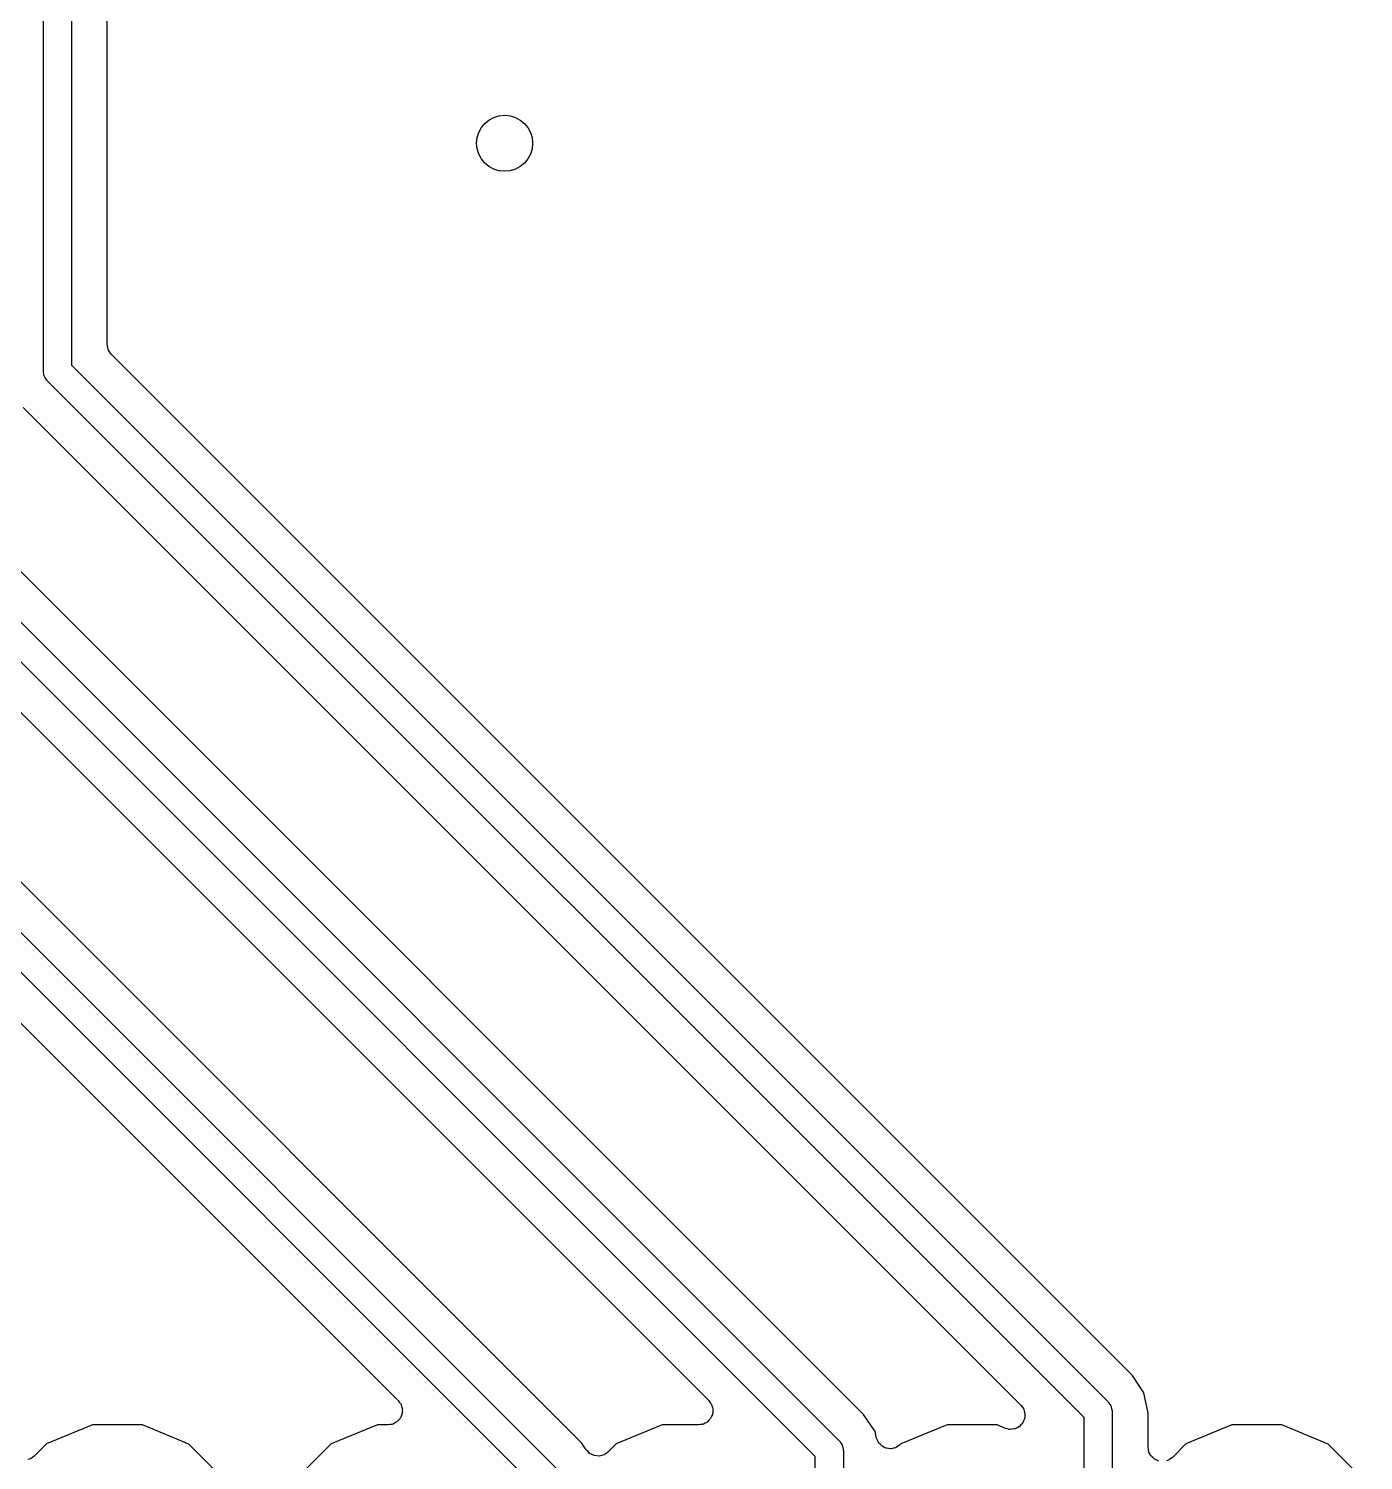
# Model space of a CAD drawing. Extents: x 25 to 125, y -125 to -25.
# Drawn here: x 41.93 to 53.84, y -95.06 to -82.29 of the extents above; entities that cross this region are included whole.
import ezdxf

# ---------------------------------------------------------------- set-up
doc = ezdxf.new("R2010")
doc.units = 0
doc.header["$MEASUREMENT"] = 0
doc.layers.add('BLACK', color=7, linetype='CONTINUOUS')

msp = doc.modelspace()

# ---------------------------------------------------------------- linework, layer by layer
at = {"layer": 'Black'}
for p, q in [((42.0644, -85.344), (42.0644, -81.7973)), ((42.3144, -81.7344), (42.3144, -85.2922)), ((42.6344, -84.72), (42.6344, -81.8771)), ((42.6344, -85.1071), (42.6344, -84.72)), ((42.6354, -85.1126), (42.6344, -85.1071)), ((42.6349, -85.1181), (42.6354, -85.1126)), ((42.6392, -85.1342), (42.6349, -85.1181)), ((42.6421, -85.1505), (42.6392, -85.1342)), ((42.6449, -85.1553), (42.6421, -85.1505)), ((42.6463, -85.1607), (42.6449, -85.1553)), ((42.6558, -85.1743), (42.6463, -85.1607)), ((42.6641, -85.1887), (42.6558, -85.1743)), ((42.6684, -85.1923), (42.6641, -85.1887)), ((42.6716, -85.1969), (42.6684, -85.1923)), ((51.7759, -94.3012), (42.6716, -85.1969)), ((42.0654, -85.3494), (42.0644, -85.344)), ((42.0649, -85.3549), (42.0654, -85.3494)), ((42.0691, -85.3707), (42.0649, -85.3549)), ((42.0719, -85.3868), (42.0691, -85.3707)), ((42.0747, -85.3915), (42.0719, -85.3868)), ((42.0761, -85.3968), (42.0747, -85.3915)), ((42.0855, -85.4102), (42.0761, -85.3968)), ((42.0936, -85.4243), (42.0855, -85.4102)), ((42.3144, -85.2922), (51.5585, -94.5363)), ((42.0979, -85.4279), (42.0936, -85.4243)), ((42.101, -85.4324), (42.0979, -85.4279)), ((51.3451, -94.6764), (42.101, -85.4324)), ((41.8836, -85.6675), (50.781, -94.5649)), ((49.3786, -94.6471), (41.1222, -86.3907)), ((40.765, -86.486), (49.1612, -94.8822)), ((48.9478, -95.0224), (40.5516, -86.6262)), ((40.3342, -86.8613), (47.9974, -94.5245)), ((46.864, -94.9011), (39.3442, -87.3813)), ((38.987, -87.4766), (46.6466, -95.1362)), ((46.4332, -95.2764), (38.7736, -87.6168)), ((38.5562, -87.8519), (45.2286, -94.5243)), ((51.8789, -94.4553), (51.7759, -94.3012)), ((51.9151, -94.6372), (51.8789, -94.4553)), ((45.2286, -94.5243), (45.2381, -94.5379)), ((45.2381, -94.5379), (45.2488, -94.5507)), ((45.2488, -94.5507), (45.2507, -94.5559)), ((45.2507, -94.5559), (45.2539, -94.5604)), ((45.2539, -94.5604), (45.2582, -94.5765)), ((45.2582, -94.5765), (45.2639, -94.5922)), ((45.2653, -94.603), (45.2638, -94.6196)), ((45.2639, -94.5922), (45.2639, -94.5977)), ((45.2639, -94.5977), (45.2653, -94.603)), ((47.9974, -94.5245), (48.0069, -94.5381)), ((48.0069, -94.5381), (48.0176, -94.5509)), ((48.0176, -94.5509), (48.0195, -94.5561)), ((48.0195, -94.5561), (48.0227, -94.5606)), ((48.0227, -94.5606), (48.027, -94.5767)), ((48.027, -94.5767), (48.0327, -94.5924)), ((48.0341, -94.6032), (48.0326, -94.6198)), ((48.0327, -94.5924), (48.0327, -94.5979)), ((48.0327, -94.5979), (48.0341, -94.6032)), ((50.781, -94.5649), (50.7921, -94.5808)), ((50.7921, -94.5808), (50.8039, -94.5962)), ((50.8039, -94.5962), (50.8047, -94.5988)), ((50.8047, -94.5988), (50.8063, -94.601)), ((50.8063, -94.601), (50.8113, -94.6198)), ((51.5585, -94.5363), (51.5616, -94.5408)), ((51.5616, -94.5408), (51.5658, -94.5443)), ((51.5658, -94.5443), (51.574, -94.5585)), ((51.574, -94.5585), (51.5834, -94.5718)), ((51.5834, -94.5718), (51.5848, -94.5771)), ((51.5848, -94.5771), (51.5875, -94.5819)), ((51.5875, -94.5819), (51.5904, -94.598)), ((51.5904, -94.598), (51.5946, -94.6138)), ((45.1767, -94.7344), (45.1717, -94.7368)), ((45.1821, -94.7335), (45.1767, -94.7344)), ((45.1965, -94.7252), (45.1821, -94.7335)), ((45.2116, -94.7181), (45.1965, -94.7252)), ((45.2155, -94.7142), (45.2116, -94.7181)), ((45.2203, -94.7115), (45.2155, -94.7142)), ((45.231, -94.6987), (45.2203, -94.7115)), ((45.2428, -94.687), (45.231, -94.6987)), ((45.2452, -94.6819), (45.2428, -94.687)), ((45.2487, -94.6777), (45.2452, -94.6819)), ((45.2544, -94.6621), (45.2487, -94.6777)), ((45.2615, -94.647), (45.2544, -94.6621)), ((45.2619, -94.6415), (45.2615, -94.647)), ((45.2638, -94.6363), (45.2619, -94.6415)), ((45.2638, -94.6196), (45.2638, -94.6363)), ((47.9455, -94.7346), (47.9405, -94.737)), ((47.9509, -94.7337), (47.9455, -94.7346)), ((47.9653, -94.7254), (47.9509, -94.7337)), ((47.9804, -94.7183), (47.9653, -94.7254)), ((47.9843, -94.7144), (47.9804, -94.7183)), ((47.9891, -94.7117), (47.9843, -94.7144)), ((47.9998, -94.6989), (47.9891, -94.7117)), ((48.0116, -94.6872), (47.9998, -94.6989)), ((48.014, -94.6821), (48.0116, -94.6872)), ((48.0175, -94.6779), (48.014, -94.6821)), ((48.0232, -94.6623), (48.0175, -94.6779)), ((48.0303, -94.6472), (48.0232, -94.6623)), ((48.0307, -94.6417), (48.0303, -94.6472)), ((48.0326, -94.6365), (48.0307, -94.6417)), ((48.0326, -94.6198), (48.0326, -94.6365)), ((49.4816, -94.8013), (49.3786, -94.6471)), ((50.7952, -94.7276), (50.7815, -94.7412)), ((50.7964, -94.7251), (50.7952, -94.7276)), ((50.7982, -94.723), (50.7964, -94.7251)), ((50.8057, -94.7051), (50.7982, -94.723)), ((50.8139, -94.6876), (50.8057, -94.7051)), ((50.8113, -94.6198), (50.8171, -94.6382)), ((50.8141, -94.6848), (50.8139, -94.6876)), ((50.8151, -94.6823), (50.8141, -94.6848)), ((50.816, -94.6629), (50.8151, -94.6823)), ((50.8177, -94.6436), (50.816, -94.6629)), ((50.8171, -94.6382), (50.817, -94.641)), ((50.817, -94.641), (50.8177, -94.6436)), ((51.3451, -98.4944), (51.3451, -94.6764)), ((51.5946, -94.6138), (51.5941, -94.6192)), ((51.5941, -94.6192), (51.5951, -94.6247)), ((51.5951, -94.6247), (51.5951, -98.5462)), ((51.9151, -94.9408), (51.9151, -94.6372)), ((42.5033, -94.741), (42.0915, -94.9112)), ((42.9488, -94.7414), (42.5033, -94.741)), ((43.3603, -94.9123), (42.9488, -94.7414)), ((45.0433, -94.741), (44.6315, -94.9112)), ((45.1387, -94.7411), (45.0433, -94.741)), ((45.1551, -94.7382), (45.1387, -94.7411)), ((45.1717, -94.7368), (45.1551, -94.7382)), ((47.5833, -94.741), (47.1715, -94.9112)), ((47.9075, -94.7413), (47.5833, -94.741)), ((47.9239, -94.7384), (47.9075, -94.7413)), ((47.9405, -94.737), (47.9239, -94.7384)), ((49.4916, -94.8516), (49.4816, -94.8013)), ((49.4931, -94.8555), (49.4916, -94.8516)), ((49.4935, -94.8596), (49.4931, -94.8555)), ((49.5011, -94.8759), (49.4935, -94.8596)), ((50.1233, -94.741), (49.7115, -94.9112)), ((50.5688, -94.7414), (50.1233, -94.741)), ((50.6425, -94.772), (50.5688, -94.7414)), ((50.6614, -94.7762), (50.6425, -94.772)), ((50.6801, -94.7812), (50.6614, -94.7762)), ((50.6828, -94.781), (50.6801, -94.7812)), ((50.6855, -94.7816), (50.6828, -94.781)), ((50.7048, -94.7791), (50.6855, -94.7816)), ((50.724, -94.7774), (50.7048, -94.7791)), ((50.7265, -94.7762), (50.724, -94.7774)), ((50.7293, -94.7759), (50.7265, -94.7762)), ((50.7465, -94.7669), (50.7293, -94.7759)), ((50.764, -94.7587), (50.7465, -94.7669)), ((50.766, -94.7568), (50.764, -94.7587)), ((50.7684, -94.7555), (50.766, -94.7568)), ((50.7815, -94.7412), (50.7684, -94.7555)), ((52.6633, -94.741), (52.2515, -94.9112)), ((53.1088, -94.7414), (52.6633, -94.741)), ((53.5203, -94.9123), (53.1088, -94.7414)), ((42.0915, -94.9112), (41.9849, -95.0176)), ((43.6751, -95.2276), (43.3603, -94.9123)), ((44.6315, -94.9112), (44.3161, -95.226)), ((46.9052, -94.9627), (46.864, -94.9011)), ((46.9061, -94.9637), (46.9052, -94.9627)), ((46.9067, -94.9649), (46.9061, -94.9637)), ((46.9214, -94.9796), (46.9067, -94.9649)), ((46.9357, -94.9946), (46.9214, -94.9796)), ((47.0986, -94.9839), (47.0814, -94.9954)), ((47.0994, -94.9828), (47.0986, -94.9839)), ((47.1005, -94.982), (47.0994, -94.9828)), ((47.1715, -94.9112), (47.1005, -94.982)), ((49.1612, -94.8822), (49.1643, -94.8867)), ((49.1643, -94.8867), (49.1686, -94.8903)), ((49.1686, -94.8903), (49.1767, -94.9044)), ((49.1767, -94.9044), (49.1861, -94.9178)), ((49.1861, -94.9178), (49.1875, -94.9231)), ((49.1875, -94.9231), (49.1903, -94.9278)), ((49.1903, -94.9278), (49.1931, -94.9439)), ((49.1931, -94.9439), (49.1973, -94.9597)), ((49.1973, -94.9597), (49.1968, -94.9652)), ((49.1968, -94.9652), (49.1978, -94.9706)), ((49.1978, -94.9706), (49.1978, -98.4035)), ((49.5076, -94.8927), (49.5011, -94.8759)), ((49.5104, -94.8958), (49.5076, -94.8927)), ((49.5121, -94.8996), (49.5104, -94.8958)), ((49.5248, -94.9123), (49.5121, -94.8996)), ((49.5367, -94.9259), (49.5248, -94.9123)), ((49.5403, -94.9279), (49.5367, -94.9259)), ((49.5433, -94.9308), (49.5403, -94.9279)), ((49.5596, -94.9384), (49.5433, -94.9308)), ((49.5754, -94.9471), (49.5596, -94.9384)), ((49.5795, -94.9477), (49.5754, -94.9471)), ((49.5832, -94.9495), (49.5795, -94.9477)), ((49.6012, -94.9511), (49.5832, -94.9495)), ((49.619, -94.9538), (49.6012, -94.9511)), ((49.623, -94.953), (49.619, -94.9538)), ((49.6272, -94.9534), (49.623, -94.953)), ((49.6446, -94.9487), (49.6272, -94.9534)), ((49.6622, -94.9452), (49.6446, -94.9487)), ((49.6658, -94.943), (49.6622, -94.9452)), ((49.6698, -94.942), (49.6658, -94.943)), ((49.6845, -94.9317), (49.6698, -94.942)), ((49.6999, -94.9223), (49.6845, -94.9317)), ((49.7025, -94.9191), (49.6999, -94.9223)), ((49.7059, -94.9167), (49.7025, -94.9191)), ((49.7115, -94.9112), (49.7059, -94.9167)), ((51.9179, -94.9571), (51.9151, -94.9408)), ((51.9194, -94.9735), (51.9179, -94.9571)), ((51.9217, -94.9786), (51.9194, -94.9735)), ((51.9227, -94.9842), (51.9217, -94.9786)), ((51.931, -94.9985), (51.9227, -94.9842)), ((52.2515, -94.9112), (52.1318, -95.0306)), ((53.8351, -95.2276), (53.5203, -94.9123)), ((41.9463, -95.0439), (41.9262, -95.0488)), ((41.9474, -95.0432), (41.9463, -95.0439)), ((41.9487, -95.0428), (41.9474, -95.0432)), ((41.9658, -95.0309), (41.9487, -95.0428)), ((41.983, -95.0194), (41.9658, -95.0309)), ((41.9838, -95.0183), (41.983, -95.0194)), ((41.9849, -95.0176), (41.9838, -95.0183)), ((46.9369, -94.9952), (46.9357, -94.9946)), ((46.9378, -94.9961), (46.9369, -94.9952)), ((46.9566, -95.0049), (46.9378, -94.9961)), ((46.9752, -95.0141), (46.9566, -95.0049)), ((46.9766, -95.0142), (46.9752, -95.0141)), ((46.9778, -95.0148), (46.9766, -95.0142)), ((46.9985, -95.0166), (46.9778, -95.0148)), ((47.0191, -95.0189), (46.9985, -95.0166)), ((47.0204, -95.0185), (47.0191, -95.0189)), ((47.0217, -95.0187), (47.0204, -95.0185)), ((47.0418, -95.0133), (47.0217, -95.0187)), ((47.0619, -95.0084), (47.0418, -95.0133)), ((47.063, -95.0076), (47.0619, -95.0084)), ((47.0643, -95.0073), (47.063, -95.0076)), ((47.0814, -94.9954), (47.0643, -95.0073)), ((48.9478, -98.3517), (48.9478, -95.0224)), ((51.938, -95.0135), (51.931, -94.9985)), ((51.942, -95.0175), (51.938, -95.0135)), ((51.9448, -95.0224), (51.942, -95.0175)), ((51.9574, -95.033), (51.9448, -95.0224)), ((51.9691, -95.0447), (51.9574, -95.033)), ((51.9742, -95.0471), (51.9691, -95.0447)), ((51.9786, -95.0507), (51.9742, -95.0471)), ((51.9941, -95.0564), (51.9786, -95.0507)), ((52.0091, -95.0634), (51.9941, -95.0564)), ((52.0956, -95.0559), (52.0797, -95.0602)), ((52.1003, -95.0527), (52.0956, -95.0559)), ((52.1056, -95.0507), (52.1003, -95.0527)), ((52.1182, -95.0401), (52.1056, -95.0507)), ((52.1318, -95.0306), (52.1182, -95.0401))]:
    msp.add_line(p, q, dxfattribs=at)
msp.add_circle((46.1772, -83.312), 0.25, dxfattribs=at)

doc.saveas('drawing.dxf')
